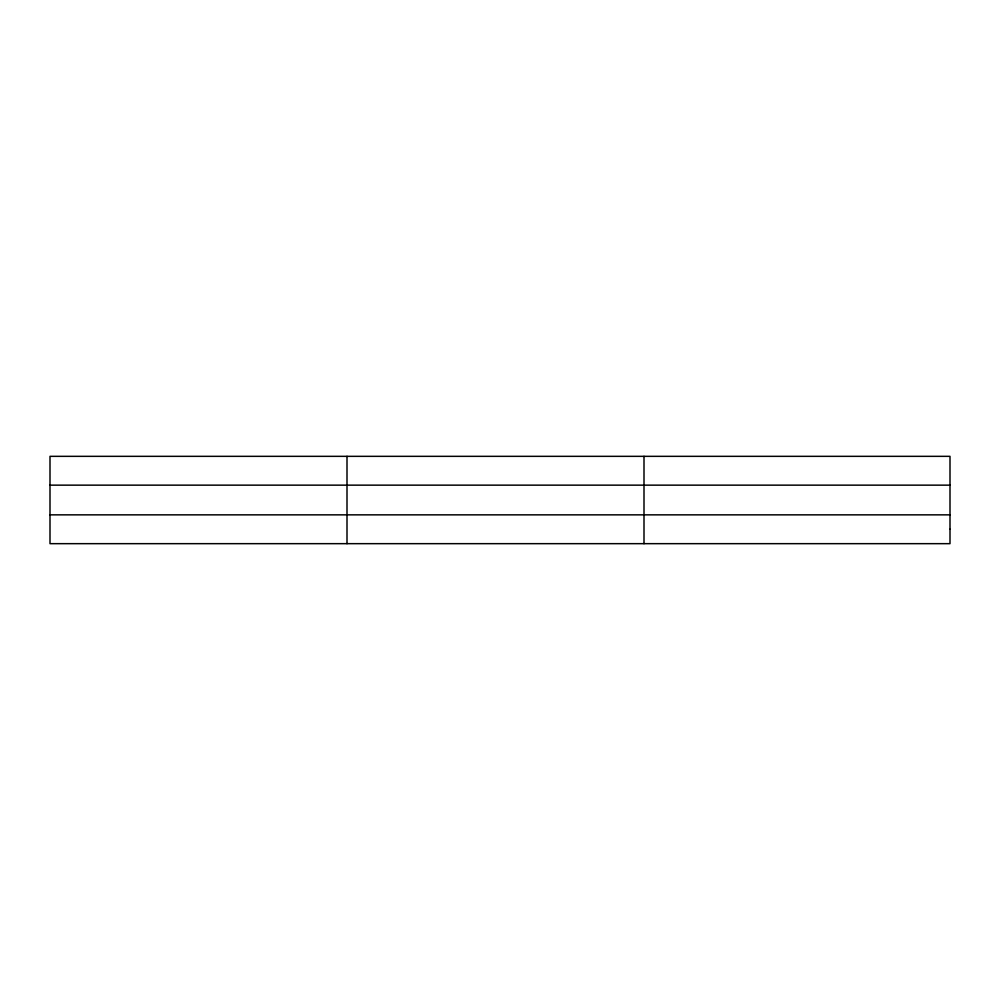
<?xml version="1.0" encoding="UTF-8"?>
<svg xmlns="http://www.w3.org/2000/svg" width="1000" height="1000" viewBox="0 0 1000 1000"><rect width="100%" height="100%" fill="white"/><g stroke="black" fill="none" stroke-linecap="round" stroke-linejoin="round"><path stroke-width="1.5" d="M347 543.663L347 456.337M644 543.663L644 456.337M50 485.15L950 485.15M50 514.85L950 514.85M950 529.25L950 543.663L50 543.663L50 456.337L950 456.337L950 529.25"/></g></svg>
